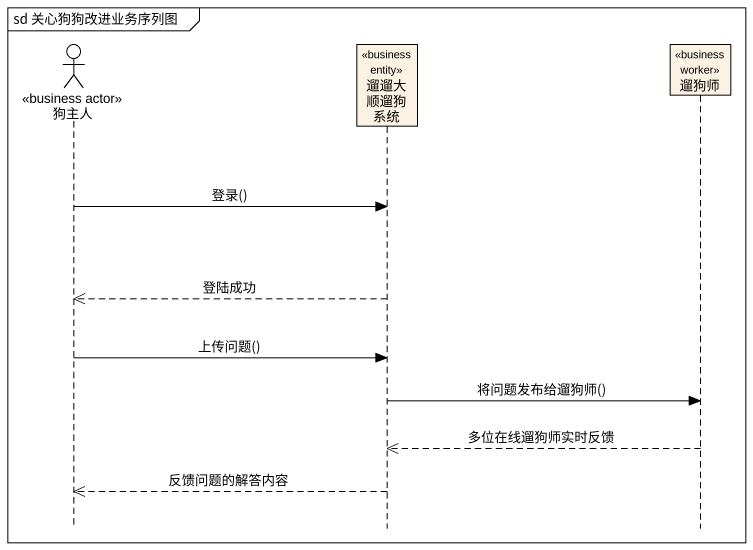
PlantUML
@startuml
mainframe sd 关心狗狗改进业务序列图
hide footbox
actor 狗主人 <<business actor>>
participant 遛遛大顺遛狗系统 <<business entity>>
participant 遛狗师 <<business worker>>

狗主人 -> 遛遛大顺遛狗系统 : 登录()
遛遛大顺遛狗系统 -->> 狗主人 : 登陆成功
狗主人 -> 遛遛大顺遛狗系统 : 上传问题()
遛遛大顺遛狗系统 -> 遛狗师 : 将问题发布给遛狗师()
遛狗师 -->> 遛遛大顺遛狗系统 : 多位在线遛狗师实时反馈
遛遛大顺遛狗系统 -->> 狗主人 : 反馈问题的解答内容
@enduml
